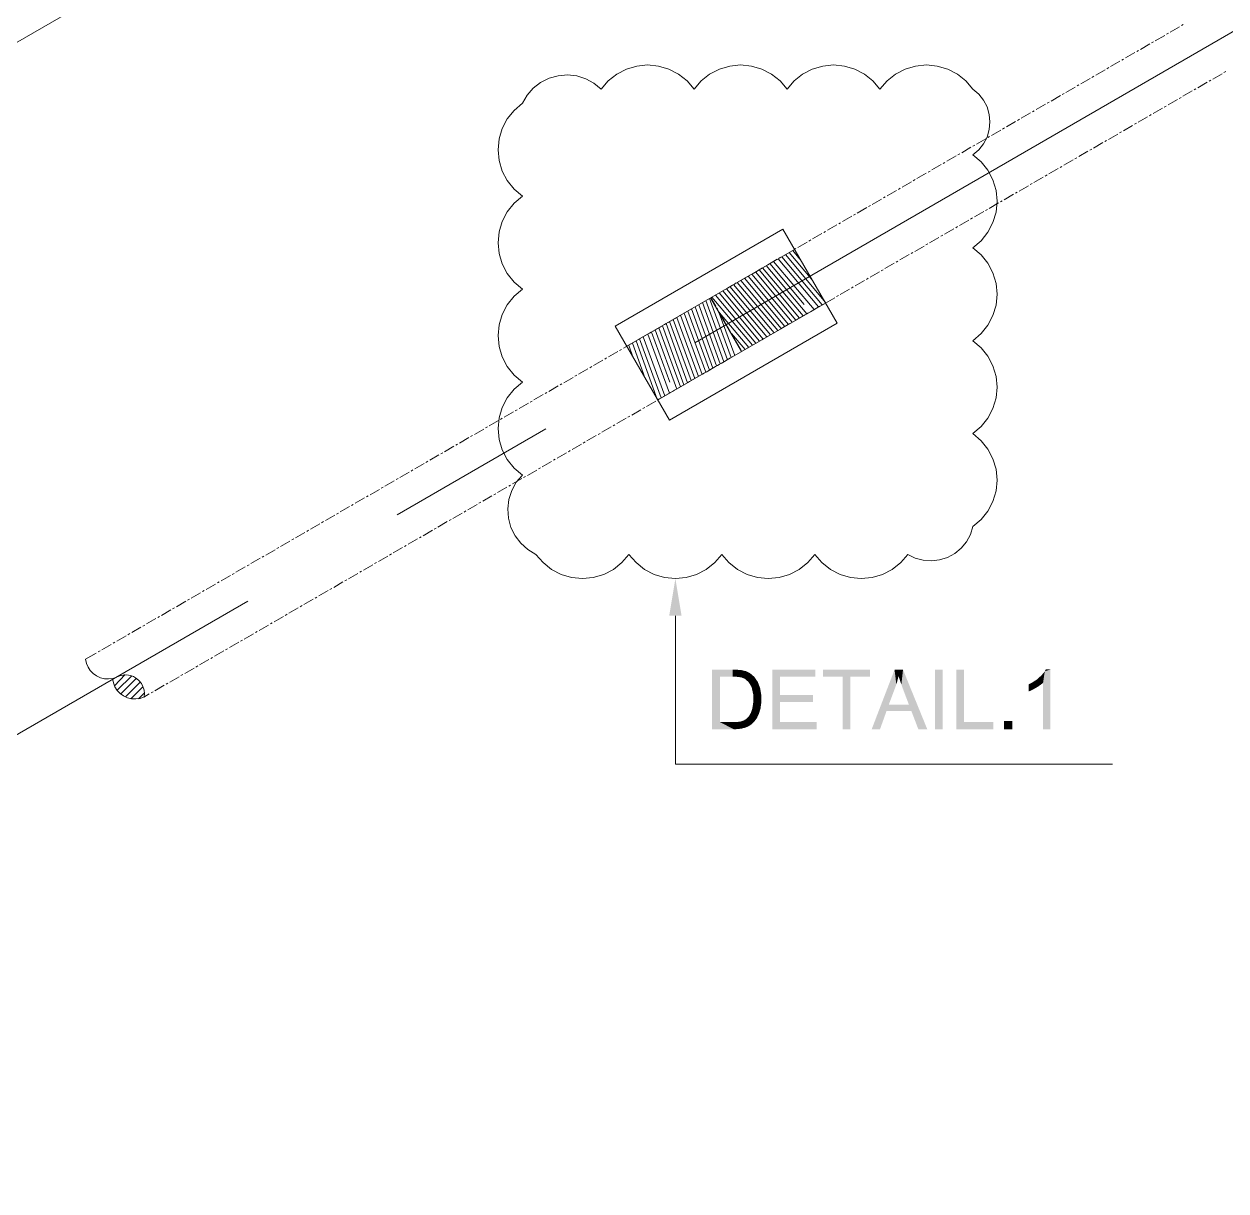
# Model space of a CAD drawing. Header units: millimetres. Extents: x 2 to 579, y 1 to 405.
# Drawn here: x 165.26 to 182.73, y 121.76 to 138.71 of the extents above; entities that cross this region are included whole.
import ezdxf

# ---------------------------------------------------------------- set-up
doc = ezdxf.new("R2010")
doc.units = ezdxf.units.MM
doc.linetypes.add('XKITLINE00', pattern=[0])
doc.layers.add('LinkedObject', color=7, linetype='Continuous', lineweight=0)

# ---------------------------------------------------------------- blocks, each defined once
blk = doc.blocks.new('*A4')
at = {"layer": 'LinkedObject'}
for color, points in [(6, [(174.817, 130.112), (174.637, 130.112), (174.727, 130.652)]), (7, [(175.261, 129.329), (175.376, 129.227), (175.261, 128.465)]), (7, [(175.557, 129.227), (175.261, 129.329), (175.559, 129.329)]), (7, [(175.376, 129.227), (175.261, 129.329), (175.557, 129.227)]), (7, [(175.261, 128.465), (175.376, 129.227), (175.376, 128.567)]), (7, [(175.559, 129.329), (175.608, 129.227), (175.557, 129.227)]), (7, [(175.609, 129.329), (175.608, 129.227), (175.559, 129.329)]), (7, [(175.609, 129.329), (175.682, 129.218), (175.608, 129.227)]), (7, [(175.686, 129.323), (175.682, 129.218), (175.609, 129.329)]), (7, [(175.713, 129.316), (175.682, 129.218), (175.686, 129.323)]), (7, [(175.713, 129.316), (175.705, 129.209), (175.682, 129.218)]), (7, [(175.705, 129.209), (175.713, 129.316), (175.737, 129.197)]), (7, [(175.813, 129.277), (175.713, 129.316), (175.75, 129.308)]), (7, [(175.839, 129.255), (175.713, 129.316), (175.813, 129.277)]), (7, [(175.791, 129.148), (175.713, 129.316), (175.839, 129.255)]), (7, [(175.737, 129.197), (175.713, 129.316), (175.791, 129.148)]), (7, [(175.839, 129.255), (175.813, 129.112), (175.791, 129.148)]), (7, [(175.873, 129.226), (175.813, 129.112), (175.839, 129.255)]), (7, [(175.924, 129.152), (175.813, 129.112), (175.873, 129.226)]), (7, [(176.248, 128.963), (176.134, 128.465), (176.134, 129.329)]), (7, [(176.248, 128.963), (176.134, 129.329), (176.248, 129.227)]), (7, [(176.759, 129.227), (176.134, 129.329), (176.759, 129.329)]), (7, [(176.248, 129.227), (176.134, 129.329), (176.759, 129.227)]), (7, [(176.872, 129.329), (177.156, 129.227), (176.872, 129.227)]), (7, [(177.27, 129.227), (177.156, 129.227), (176.872, 129.329)]), (7, [(177.27, 129.227), (176.872, 129.329), (177.556, 129.329)]), (7, [(177.156, 128.465), (177.27, 129.227), (177.27, 128.465)]), (7, [(177.156, 129.227), (177.27, 129.227), (177.156, 128.465)]), (7, [(177.27, 129.227), (177.556, 129.329), (177.556, 129.227)]), (7, [(177.911, 129.329), (177.922, 129.073), (177.579, 128.465)]), (7, [(177.922, 129.073), (177.911, 129.329), (177.937, 129.114)]), (7, [(177.937, 129.114), (177.911, 129.329), (177.96, 129.197)]), (7, [(177.96, 129.197), (177.911, 129.329), (177.969, 129.238)]), (7, [(178.034, 129.329), (177.969, 129.238), (177.911, 129.329)]), (7, [(177.969, 129.238), (178.034, 129.329), (177.979, 129.203)]), (7, [(177.979, 129.203), (178.034, 129.329), (178.01, 129.113)]), (7, [(178.01, 129.113), (178.034, 129.329), (178.03, 129.058)]), (7, [(178.03, 129.058), (178.034, 129.329), (178.12, 128.82)]), (7, [(178.12, 128.82), (178.034, 129.329), (178.156, 128.727)]), (7, [(178.156, 128.727), (178.034, 129.329), (178.386, 128.465)]), (7, [(178.611, 129.329), (178.497, 128.465), (178.497, 129.329)]), (7, [(178.611, 128.465), (178.497, 128.465), (178.611, 129.329)]), (7, [(178.922, 129.329), (178.808, 128.465), (178.808, 129.329)]), (7, [(178.922, 128.567), (178.808, 128.465), (178.922, 129.329)]), (7, [(180.012, 129.217), (180.069, 129.141), (179.979, 129.187)]), (7, [(180.069, 129.141), (180.012, 129.217), (180.046, 129.247)]), (7, [(180.093, 129.304), (180.069, 129.141), (180.046, 129.247)]), (7, [(180.069, 128.465), (180.093, 129.304), (180.175, 128.465)]), (7, [(180.069, 129.141), (180.093, 129.304), (180.069, 128.465)]), (7, [(180.175, 129.332), (180.093, 129.304), (180.107, 129.332)]), (7, [(180.175, 128.465), (180.093, 129.304), (180.175, 129.332)]), (7, [(175.813, 129.112), (175.924, 129.152), (175.835, 129.075)]), (7, [(175.835, 129.075), (175.924, 129.152), (175.941, 129.107)]), (7, [(175.941, 129.107), (175.858, 128.971), (175.835, 129.075)]), (7, [(175.958, 129.062), (175.858, 128.971), (175.941, 129.107)]), (7, [(175.975, 128.959), (175.858, 128.971), (175.958, 129.062)]), (7, [(177.579, 128.465), (177.922, 129.073), (177.827, 128.82)]), (7, [(179.901, 129.136), (179.937, 129.049), (179.857, 129.115)]), (7, [(179.857, 129.115), (179.937, 129.049), (179.857, 129.013)]), (7, [(179.857, 129.013), (179.937, 129.049), (179.882, 129.022)]), (7, [(180, 129.086), (179.901, 129.136), (179.979, 129.187)]), (7, [(179.937, 129.049), (179.901, 129.136), (179.969, 129.068)]), (7, [(179.969, 129.068), (179.901, 129.136), (180, 129.086)]), (7, [(179.979, 129.187), (180.069, 129.141), (180, 129.086)]), (7, [(180, 129.086), (180.069, 129.141), (180.05, 129.123)]), (7, [(175.975, 128.902), (175.858, 128.971), (175.975, 128.959)]), (7, [(175.858, 128.971), (175.975, 128.902), (175.858, 128.903)]), (7, [(175.975, 128.902), (175.858, 128.854), (175.858, 128.903)]), (7, [(175.975, 128.852), (175.858, 128.854), (175.975, 128.902)]), (7, [(176.248, 128.861), (176.134, 128.465), (176.248, 128.963)]), (7, [(176.248, 128.567), (176.134, 128.465), (176.248, 128.861)]), (7, [(176.727, 128.861), (176.248, 128.963), (176.727, 128.963)]), (7, [(176.248, 128.861), (176.248, 128.963), (176.727, 128.861)]), (7, [(175.792, 128.648), (175.952, 128.727), (175.893, 128.601)]), (7, [(175.824, 128.703), (175.952, 128.727), (175.792, 128.648)]), (7, [(175.835, 128.737), (175.952, 128.727), (175.824, 128.703)]), (7, [(175.952, 128.727), (175.835, 128.737), (175.846, 128.771)]), (7, [(175.858, 128.854), (175.975, 128.852), (175.846, 128.771)]), (7, [(175.846, 128.771), (175.975, 128.852), (175.952, 128.727)]), (7, [(175.893, 128.601), (175.952, 128.727), (175.911, 128.626)]), (7, [(175.911, 128.626), (175.952, 128.727), (175.941, 128.689)]), (7, [(175.952, 128.727), (175.975, 128.852), (175.964, 128.765)]), (7, [(177.794, 128.727), (177.579, 128.465), (177.827, 128.82)]), (7, [(177.579, 128.465), (177.794, 128.727), (177.7, 128.465)]), (7, [(177.827, 128.82), (178.156, 128.727), (177.794, 128.727)]), (7, [(178.12, 128.82), (178.156, 128.727), (177.827, 128.82)]), (7, [(178.156, 128.727), (178.386, 128.465), (178.256, 128.465)]), (7, [(175.376, 128.567), (175.573, 128.465), (175.261, 128.465)]), (7, [(175.56, 128.567), (175.573, 128.465), (175.376, 128.567)]), (7, [(175.56, 128.567), (175.612, 128.465), (175.573, 128.465)]), (7, [(175.603, 128.567), (175.612, 128.465), (175.56, 128.567)]), (7, [(175.712, 128.48), (175.603, 128.567), (175.67, 128.575)]), (7, [(175.681, 128.472), (175.603, 128.567), (175.712, 128.48)]), (7, [(175.612, 128.465), (175.603, 128.567), (175.681, 128.472)]), (7, [(175.694, 128.583), (175.712, 128.48), (175.67, 128.575)]), (7, [(175.718, 128.591), (175.712, 128.48), (175.694, 128.583)]), (7, [(175.712, 128.48), (175.718, 128.591), (175.742, 128.487)]), (7, [(175.815, 128.523), (175.718, 128.591), (175.757, 128.613)]), (7, [(175.793, 128.509), (175.718, 128.591), (175.815, 128.523)]), (7, [(175.742, 128.487), (175.718, 128.591), (175.793, 128.509)]), (7, [(175.772, 128.628), (175.836, 128.537), (175.757, 128.613)]), (7, [(175.757, 128.613), (175.836, 128.537), (175.815, 128.523)]), (7, [(175.893, 128.601), (175.772, 128.628), (175.792, 128.648)]), (7, [(175.875, 128.576), (175.772, 128.628), (175.893, 128.601)]), (7, [(175.836, 128.537), (175.772, 128.628), (175.875, 128.576)]), (7, [(176.134, 128.465), (176.248, 128.567), (176.779, 128.465)]), (7, [(176.779, 128.465), (176.248, 128.567), (176.779, 128.567)]), (7, [(178.808, 128.465), (178.922, 128.567), (179.347, 128.465)]), (7, [(179.347, 128.465), (178.922, 128.567), (179.347, 128.567)]), (7, [(179.621, 128.586), (179.5, 128.465), (179.5, 128.586)]), (7, [(179.621, 128.465), (179.5, 128.465), (179.621, 128.586)])]:
    blk.add_hatch(color=color, dxfattribs=at).paths.add_polyline_path(points, flags=17)
at = {"layer": 'LinkedObject', "color": 6, "linetype": 'XKITLINE00', "lineweight": 0}
for p, q in [((144.194, 126.322), (185.588, 150.246)), ((175.012, 134.078), (189.833, 142.644)), ((170.683, 131.576), (172.847, 132.827)), ((153.697, 121.759), (168.518, 130.325)), ((174.727, 130.112), (174.727, 127.956)), ((174.727, 127.956), (181.075, 127.956))]:
    blk.add_line(p, q, dxfattribs=at)
at = {"layer": 'LinkedObject', "color": 9, "linetype": 'XKITLINE00', "lineweight": 0}
for p, q in [((181.916, 138.588), (182.051, 138.666)), ((182.078, 138.682), (182.105, 138.698)), ((181.699, 138.463), (181.835, 138.541)), ((181.862, 138.557), (181.889, 138.573)), ((181.266, 138.213), (181.402, 138.291)), ((181.429, 138.307), (181.456, 138.322)), ((181.483, 138.338), (181.618, 138.416)), ((181.645, 138.432), (181.672, 138.447)), ((181.05, 138.088), (181.185, 138.166)), ((181.212, 138.182), (181.239, 138.197)), ((180.779, 137.931), (180.807, 137.947)), ((180.834, 137.963), (180.969, 138.041)), ((180.996, 138.056), (181.023, 138.072)), ((182.534, 137.906), (182.669, 137.984)), ((182.696, 138), (182.723, 138.015)), ((180.401, 137.712), (180.536, 137.791)), ((180.563, 137.806), (180.59, 137.822)), ((180.617, 137.838), (180.752, 137.916)), ((182.263, 137.749), (182.29, 137.765)), ((182.317, 137.781), (182.453, 137.859)), ((182.48, 137.874), (182.507, 137.89)), ((180.184, 137.587), (180.32, 137.666)), ((180.347, 137.681), (180.374, 137.697)), ((181.884, 137.53), (182.02, 137.609)), ((182.047, 137.624), (182.074, 137.64)), ((182.101, 137.656), (182.236, 137.734)), ((179.751, 137.337), (179.887, 137.415)), ((179.914, 137.431), (179.941, 137.447)), ((179.968, 137.462), (180.103, 137.54)), ((180.13, 137.556), (180.157, 137.572)), ((181.668, 137.405), (181.803, 137.484)), ((181.83, 137.499), (181.857, 137.515)), ((179.535, 137.212), (179.67, 137.29)), ((179.697, 137.306), (179.724, 137.322)), ((181.397, 137.249), (181.424, 137.265)), ((181.451, 137.28), (181.587, 137.358)), ((181.614, 137.374), (181.641, 137.39)), ((179.264, 137.056), (179.291, 137.071)), ((179.318, 137.087), (179.454, 137.165)), ((179.481, 137.181), (179.508, 137.196)), ((181.019, 137.03), (181.154, 137.108)), ((181.181, 137.124), (181.208, 137.14)), ((181.235, 137.155), (181.37, 137.233)), ((178.886, 136.837), (179.021, 136.915)), ((179.048, 136.931), (179.075, 136.946)), ((179.102, 136.962), (179.237, 137.04)), ((180.748, 136.874), (180.775, 136.889)), ((180.802, 136.905), (180.937, 136.983)), ((180.964, 136.999), (180.991, 137.014)), ((178.669, 136.712), (178.804, 136.79)), ((178.831, 136.805), (178.859, 136.821)), ((180.369, 136.655), (180.504, 136.733)), ((180.532, 136.749), (180.559, 136.764)), ((180.586, 136.78), (180.721, 136.858)), ((178.399, 136.555), (178.426, 136.571)), ((178.453, 136.587), (178.588, 136.665)), ((178.615, 136.68), (178.642, 136.696)), ((180.153, 136.53), (180.288, 136.608)), ((180.315, 136.623), (180.342, 136.639)), ((178.02, 136.336), (178.155, 136.415)), ((178.182, 136.43), (178.209, 136.446)), ((178.236, 136.461), (178.371, 136.54)), ((179.882, 136.373), (179.909, 136.389)), ((179.936, 136.405), (180.072, 136.483)), ((180.099, 136.498), (180.126, 136.514)), ((177.749, 136.18), (177.776, 136.196)), ((177.803, 136.211), (177.939, 136.289)), ((177.966, 136.305), (177.993, 136.321)), ((179.503, 136.154), (179.639, 136.233)), ((179.666, 136.248), (179.693, 136.264)), ((179.72, 136.279), (179.855, 136.358)), ((177.37, 135.961), (177.506, 136.039)), ((177.533, 136.055), (177.56, 136.071)), ((177.587, 136.086), (177.722, 136.164)), ((179.287, 136.029), (179.422, 136.107)), ((179.449, 136.123), (179.476, 136.139)), ((177.154, 135.836), (177.289, 135.914)), ((177.316, 135.93), (177.343, 135.945)), ((178.854, 135.779), (178.989, 135.857)), ((179.016, 135.873), (179.043, 135.889)), ((179.071, 135.904), (179.206, 135.982)), ((179.233, 135.998), (179.26, 136.014)), ((176.883, 135.68), (176.91, 135.695)), ((176.938, 135.711), (177.073, 135.789)), ((177.1, 135.805), (177.127, 135.82)), ((178.638, 135.654), (178.773, 135.732)), ((178.8, 135.748), (178.827, 135.763)), ((176.505, 135.461), (176.64, 135.539)), ((176.667, 135.554), (176.694, 135.57)), ((176.721, 135.586), (176.856, 135.664)), ((178.367, 135.498), (178.394, 135.513)), ((178.421, 135.529), (178.556, 135.607)), ((178.584, 135.623), (178.611, 135.638)), ((176.234, 135.304), (176.261, 135.32)), ((176.288, 135.336), (176.423, 135.414)), ((176.451, 135.429), (176.478, 135.445)), ((177.988, 135.279), (178.124, 135.357)), ((178.151, 135.372), (178.178, 135.388)), ((178.205, 135.404), (178.34, 135.482)), ((175.855, 135.085), (175.991, 135.164)), ((176.018, 135.179), (176.045, 135.195)), ((176.072, 135.21), (176.207, 135.289)), ((177.772, 135.154), (177.907, 135.232)), ((177.934, 135.247), (177.961, 135.263)), ((175.639, 134.96), (175.774, 135.038)), ((175.801, 135.054), (175.828, 135.07)), ((177.339, 134.903), (177.474, 134.982)), ((177.501, 134.997), (177.528, 135.013)), ((177.555, 135.028), (177.691, 135.107)), ((177.718, 135.122), (177.745, 135.138)), ((175.482, 134.869), (175.558, 134.913)), ((175.585, 134.929), (175.612, 134.945)), ((177.122, 134.778), (177.258, 134.856)), ((177.285, 134.872), (177.312, 134.888)), ((175.314, 134.608), (175.243, 134.731)), ((176.852, 134.622), (176.879, 134.638)), ((176.906, 134.653), (177.041, 134.731)), ((177.068, 134.747), (177.095, 134.763)), ((174.621, 134.372), (174.756, 134.45)), ((174.783, 134.466), (174.81, 134.481)), ((174.837, 134.497), (174.995, 134.588)), ((175.345, 134.554), (175.33, 134.581)), ((175.439, 134.392), (175.361, 134.527)), ((176.473, 134.403), (176.608, 134.481)), ((176.635, 134.497), (176.663, 134.512)), ((176.69, 134.528), (176.825, 134.606)), ((174.404, 134.247), (174.54, 134.325)), ((174.567, 134.341), (174.594, 134.356)), ((175.47, 134.338), (175.455, 134.365)), ((175.564, 134.175), (175.486, 134.311)), ((176.257, 134.278), (176.392, 134.356)), ((176.419, 134.372), (176.446, 134.387)), ((174.134, 134.09), (174.161, 134.106)), ((174.188, 134.122), (174.323, 134.2)), ((174.35, 134.215), (174.377, 134.231)), ((175.595, 134.121), (175.58, 134.148)), ((175.824, 134.028), (175.959, 134.106)), ((175.986, 134.121), (176.013, 134.137)), ((176.04, 134.153), (176.176, 134.231)), ((176.203, 134.247), (176.23, 134.262)), ((173.755, 133.871), (173.89, 133.95)), ((173.917, 133.965), (173.944, 133.981)), ((173.971, 133.997), (174.107, 134.075)), ((175.607, 133.903), (175.743, 133.981)), ((175.682, 133.971), (175.611, 134.094)), ((175.77, 133.996), (175.797, 134.012)), ((173.539, 133.746), (173.674, 133.825)), ((173.701, 133.84), (173.728, 133.856)), ((175.337, 133.746), (175.364, 133.762)), ((175.391, 133.777), (175.526, 133.856)), ((175.553, 133.871), (175.58, 133.887)), ((173.106, 133.496), (173.241, 133.574)), ((173.268, 133.59), (173.295, 133.606)), ((173.322, 133.621), (173.457, 133.699)), ((173.484, 133.715), (173.511, 133.731)), ((174.958, 133.527), (175.093, 133.605)), ((175.12, 133.621), (175.147, 133.637)), ((175.174, 133.652), (175.31, 133.731)), ((172.889, 133.371), (173.024, 133.449)), ((173.051, 133.465), (173.079, 133.481)), ((174.742, 133.402), (174.877, 133.48)), ((174.904, 133.496), (174.931, 133.512)), ((172.619, 133.215), (172.646, 133.23)), ((172.673, 133.246), (172.808, 133.324)), ((172.835, 133.34), (172.862, 133.355)), ((174.309, 133.152), (174.444, 133.23)), ((174.471, 133.246), (174.498, 133.261)), ((174.525, 133.277), (174.66, 133.355)), ((174.687, 133.371), (174.714, 133.387)), ((172.24, 132.996), (172.375, 133.074)), ((172.402, 133.09), (172.429, 133.105)), ((172.456, 133.121), (172.592, 133.199)), ((174.092, 133.027), (174.227, 133.105)), ((174.255, 133.121), (174.282, 133.136)), ((172.023, 132.871), (172.159, 132.949)), ((172.186, 132.964), (172.213, 132.98)), ((173.822, 132.87), (173.849, 132.886)), ((173.876, 132.902), (174.011, 132.98)), ((174.038, 132.996), (174.065, 133.011)), ((171.59, 132.62), (171.726, 132.699)), ((171.753, 132.714), (171.78, 132.73)), ((171.807, 132.746), (171.942, 132.824)), ((171.969, 132.839), (171.996, 132.855)), ((173.443, 132.652), (173.578, 132.73)), ((173.605, 132.745), (173.632, 132.761)), ((173.659, 132.777), (173.795, 132.855)), ((171.374, 132.495), (171.509, 132.574)), ((171.536, 132.589), (171.563, 132.605)), ((173.226, 132.526), (173.362, 132.605)), ((173.389, 132.62), (173.416, 132.636)), ((171.103, 132.339), (171.131, 132.355)), ((171.158, 132.37), (171.293, 132.448)), ((171.32, 132.464), (171.347, 132.48)), ((172.793, 132.276), (172.929, 132.354)), ((172.956, 132.37), (172.983, 132.386)), ((173.01, 132.401), (173.145, 132.48)), ((173.172, 132.495), (173.199, 132.511)), ((170.725, 132.12), (170.86, 132.198)), ((170.887, 132.214), (170.914, 132.23)), ((170.941, 132.245), (171.076, 132.323)), ((172.577, 132.151), (172.712, 132.229)), ((172.739, 132.245), (172.766, 132.261)), ((170.508, 131.995), (170.643, 132.073)), ((170.671, 132.089), (170.698, 132.104)), ((172.306, 131.995), (172.334, 132.01)), ((172.361, 132.026), (172.496, 132.104)), ((172.523, 132.12), (172.55, 132.136)), ((170.238, 131.839), (170.265, 131.854)), ((170.292, 131.87), (170.427, 131.948)), ((170.454, 131.964), (170.481, 131.979)), ((171.928, 131.776), (172.063, 131.854)), ((172.09, 131.87), (172.117, 131.885)), ((172.144, 131.901), (172.279, 131.979)), ((169.859, 131.62), (169.994, 131.698)), ((170.021, 131.713), (170.048, 131.729)), ((170.075, 131.745), (170.211, 131.823)), ((171.711, 131.651), (171.847, 131.729)), ((171.874, 131.745), (171.901, 131.76)), ((169.588, 131.463), (169.615, 131.479)), ((169.642, 131.495), (169.778, 131.573)), ((169.805, 131.588), (169.832, 131.604)), ((171.278, 131.401), (171.414, 131.479)), ((171.441, 131.494), (171.468, 131.51)), ((171.495, 131.526), (171.63, 131.604)), ((171.657, 131.619), (171.684, 131.635)), ((169.21, 131.244), (169.345, 131.323)), ((169.372, 131.338), (169.399, 131.354)), ((169.426, 131.369), (169.561, 131.448)), ((171.062, 131.275), (171.197, 131.354)), ((171.224, 131.369), (171.251, 131.385)), ((168.993, 131.119), (169.128, 131.197)), ((169.155, 131.213), (169.182, 131.229)), ((170.791, 131.119), (170.818, 131.135)), ((170.845, 131.15), (170.981, 131.229)), ((171.008, 131.244), (171.035, 131.26)), ((168.723, 130.963), (168.75, 130.979)), ((168.777, 130.994), (168.912, 131.072)), ((168.939, 131.088), (168.966, 131.104)), ((170.413, 130.9), (170.548, 130.978)), ((170.575, 130.994), (170.602, 131.01)), ((170.629, 131.025), (170.764, 131.103)), ((168.344, 130.744), (168.479, 130.822)), ((168.506, 130.838), (168.533, 130.853)), ((168.56, 130.869), (168.695, 130.947)), ((170.196, 130.775), (170.331, 130.853)), ((170.358, 130.869), (170.385, 130.885)), ((168.127, 130.619), (168.263, 130.697)), ((168.29, 130.713), (168.317, 130.728)), ((169.926, 130.619), (169.953, 130.634)), ((169.98, 130.65), (170.115, 130.728)), ((170.142, 130.744), (170.169, 130.759)), ((167.694, 130.369), (167.83, 130.447)), ((167.857, 130.463), (167.884, 130.478)), ((167.911, 130.494), (168.046, 130.572)), ((168.073, 130.588), (168.1, 130.603)), ((169.547, 130.4), (169.682, 130.478)), ((169.709, 130.494), (169.736, 130.509)), ((169.763, 130.525), (169.898, 130.603)), ((167.478, 130.244), (167.613, 130.322)), ((167.64, 130.337), (167.667, 130.353)), ((169.276, 130.243), (169.303, 130.259)), ((169.33, 130.275), (169.466, 130.353)), ((169.493, 130.369), (169.52, 130.384)), ((167.207, 130.087), (167.234, 130.103)), ((167.261, 130.118), (167.397, 130.197)), ((167.424, 130.212), (167.451, 130.228)), ((168.897, 130.024), (169.033, 130.103)), ((169.06, 130.118), (169.087, 130.134)), ((169.114, 130.15), (169.249, 130.228)), ((166.829, 129.868), (166.964, 129.946)), ((166.991, 129.962), (167.018, 129.978)), ((167.045, 129.993), (167.18, 130.072)), ((168.681, 129.899), (168.816, 129.978)), ((168.843, 129.993), (168.87, 130.009)), ((166.612, 129.743), (166.747, 129.821)), ((166.774, 129.837), (166.802, 129.853)), ((168.41, 129.743), (168.437, 129.759)), ((168.465, 129.774), (168.6, 129.852)), ((168.627, 129.868), (168.654, 129.884)), ((166.157, 129.48), (166.315, 129.571)), ((166.342, 129.587), (166.369, 129.602)), ((166.396, 129.618), (166.531, 129.696)), ((166.558, 129.712), (166.585, 129.728)), ((168.032, 129.524), (168.167, 129.602)), ((168.194, 129.618), (168.221, 129.634)), ((168.248, 129.649), (168.383, 129.727)), ((167.761, 129.368), (167.788, 129.383)), ((167.815, 129.399), (167.95, 129.477)), ((167.978, 129.493), (168.005, 129.508)), ((167.382, 129.149), (167.518, 129.227)), ((167.545, 129.243), (167.572, 129.258)), ((167.599, 129.274), (167.734, 129.352)), ((167.166, 129.024), (167.301, 129.102)), ((167.328, 129.118), (167.355, 129.133)), ((167.006, 128.931), (167.085, 128.977)), ((167.112, 128.992), (167.139, 129.008))]:
    blk.add_line(p, q, dxfattribs=at)
at = {"layer": 'LinkedObject', "color": 2, "linetype": 'XKITLINE00', "lineweight": 0}
for p, q in [((173.023, 137.955), (172.892, 137.919)), ((173.159, 137.966), (173.023, 137.955)), ((173.294, 137.951), (173.159, 137.966)), ((173.424, 137.911), (173.294, 137.951)), ((173.875, 137.978), (173.752, 137.88)), ((174.016, 138.051), (173.875, 137.978)), ((174.167, 138.096), (174.016, 138.051)), ((174.324, 138.111), (174.167, 138.096)), ((174.482, 138.096), (174.324, 138.111)), ((174.633, 138.051), (174.482, 138.096)), ((174.773, 137.978), (174.633, 138.051)), ((174.897, 137.88), (174.773, 137.978)), ((175.225, 137.978), (175.102, 137.88)), ((175.366, 138.051), (175.225, 137.978)), ((175.517, 138.096), (175.366, 138.051)), ((175.674, 138.111), (175.517, 138.096)), ((175.832, 138.096), (175.674, 138.111)), ((175.983, 138.051), (175.832, 138.096)), ((176.123, 137.978), (175.983, 138.051)), ((176.247, 137.88), (176.123, 137.978)), ((176.575, 137.978), (176.452, 137.88)), ((176.716, 138.051), (176.575, 137.978)), ((176.867, 138.096), (176.716, 138.051)), ((177.024, 138.111), (176.867, 138.096)), ((177.182, 138.096), (177.024, 138.111)), ((177.333, 138.051), (177.182, 138.096)), ((177.473, 137.978), (177.333, 138.051)), ((177.597, 137.88), (177.473, 137.978)), ((177.925, 137.978), (177.802, 137.88)), ((178.066, 138.051), (177.925, 137.978)), ((178.217, 138.096), (178.066, 138.051)), ((178.374, 138.111), (178.217, 138.096)), ((178.532, 138.096), (178.374, 138.111)), ((178.683, 138.051), (178.532, 138.096)), ((178.823, 137.978), (178.683, 138.051)), ((178.947, 137.88), (178.823, 137.978)), ((172.663, 137.775), (172.573, 137.673)), ((172.77, 137.858), (172.663, 137.775)), ((172.892, 137.919), (172.77, 137.858)), ((173.544, 137.846), (173.424, 137.911)), ((173.649, 137.76), (173.544, 137.846)), ((173.752, 137.88), (173.649, 137.76)), ((174.999, 137.76), (174.897, 137.88)), ((175.102, 137.88), (174.999, 137.76)), ((176.349, 137.76), (176.247, 137.88)), ((176.452, 137.88), (176.349, 137.76)), ((177.699, 137.76), (177.597, 137.88)), ((177.802, 137.88), (177.699, 137.76)), ((179.049, 137.76), (178.947, 137.88)), ((172.573, 137.673), (172.504, 137.555)), ((173.649, 137.76), (173.649, 137.76)), ((174.999, 137.76), (174.999, 137.76)), ((176.349, 137.76), (176.349, 137.76)), ((177.699, 137.76), (177.699, 137.76)), ((179.134, 137.687), (179.049, 137.76)), ((179.203, 137.6), (179.134, 137.687)), ((179.255, 137.501), (179.203, 137.6)), ((172.384, 137.452), (172.285, 137.329)), ((172.504, 137.555), (172.384, 137.452)), ((172.504, 137.555), (172.504, 137.555)), ((179.287, 137.394), (179.255, 137.501)), ((172.285, 137.329), (172.212, 137.189)), ((179.297, 137.283), (179.287, 137.394)), ((179.287, 137.172), (179.297, 137.283)), ((172.212, 137.189), (172.168, 137.037)), ((179.203, 136.967), (179.255, 137.065)), ((179.255, 137.065), (179.287, 137.172)), ((172.168, 137.037), (172.152, 136.88)), ((179.134, 136.879), (179.203, 136.967)), ((172.152, 136.88), (172.168, 136.723)), ((172.168, 136.723), (172.212, 136.571)), ((179.049, 136.807), (179.134, 136.879)), ((179.169, 136.704), (179.049, 136.807)), ((179.049, 136.807), (179.049, 136.807)), ((172.212, 136.571), (172.285, 136.431)), ((179.268, 136.581), (179.169, 136.704)), ((179.341, 136.441), (179.268, 136.581)), ((172.285, 136.431), (172.384, 136.308)), ((179.386, 136.289), (179.341, 136.441)), ((172.384, 136.308), (172.504, 136.205)), ((172.504, 136.205), (172.384, 136.102)), ((172.504, 136.205), (172.504, 136.205)), ((179.401, 136.132), (179.386, 136.289)), ((172.384, 136.102), (172.285, 135.979)), ((179.386, 135.975), (179.401, 136.132)), ((172.285, 135.979), (172.212, 135.839)), ((179.341, 135.823), (179.386, 135.975)), ((172.168, 135.687), (172.152, 135.53)), ((172.212, 135.839), (172.168, 135.687)), ((179.169, 135.559), (179.268, 135.683)), ((179.268, 135.683), (179.341, 135.823)), ((172.152, 135.53), (172.168, 135.373)), ((179.049, 135.457), (179.169, 135.559)), ((172.168, 135.373), (172.212, 135.221)), ((179.169, 135.354), (179.049, 135.457)), ((179.049, 135.457), (179.049, 135.457)), ((179.268, 135.231), (179.169, 135.354)), ((172.212, 135.221), (172.285, 135.081)), ((179.341, 135.091), (179.268, 135.231)), ((172.285, 135.081), (172.384, 134.958)), ((179.386, 134.939), (179.341, 135.091)), ((172.384, 134.958), (172.504, 134.855)), ((172.504, 134.855), (172.384, 134.752)), ((172.504, 134.855), (172.504, 134.855)), ((179.401, 134.782), (179.386, 134.939)), ((172.285, 134.629), (172.212, 134.489)), ((172.384, 134.752), (172.285, 134.629)), ((179.341, 134.473), (179.386, 134.625)), ((179.386, 134.625), (179.401, 134.782)), ((172.212, 134.489), (172.168, 134.337)), ((179.268, 134.333), (179.341, 134.473)), ((172.168, 134.337), (172.152, 134.18)), ((179.169, 134.209), (179.268, 134.333)), ((172.152, 134.18), (172.168, 134.023)), ((179.049, 134.107), (179.169, 134.209)), ((179.169, 134.004), (179.049, 134.107)), ((179.049, 134.107), (179.049, 134.107)), ((172.168, 134.023), (172.212, 133.871)), ((179.268, 133.881), (179.169, 134.004)), ((172.212, 133.871), (172.285, 133.731)), ((179.341, 133.741), (179.268, 133.881)), ((172.285, 133.731), (172.384, 133.608)), ((172.384, 133.608), (172.504, 133.505)), ((179.386, 133.589), (179.341, 133.741)), ((179.401, 133.432), (179.386, 133.589)), ((172.384, 133.402), (172.285, 133.279)), ((172.504, 133.505), (172.384, 133.402)), ((172.504, 133.505), (172.504, 133.505)), ((179.386, 133.275), (179.401, 133.432)), ((172.285, 133.279), (172.212, 133.139)), ((179.341, 133.123), (179.386, 133.275)), ((172.212, 133.139), (172.168, 132.987)), ((179.268, 132.983), (179.341, 133.123)), ((172.168, 132.987), (172.152, 132.83)), ((179.169, 132.859), (179.268, 132.983)), ((172.152, 132.83), (172.168, 132.673)), ((179.049, 132.757), (179.169, 132.859)), ((179.169, 132.654), (179.049, 132.757)), ((179.049, 132.757), (179.049, 132.757)), ((172.168, 132.673), (172.212, 132.521)), ((179.268, 132.531), (179.169, 132.654)), ((179.341, 132.391), (179.268, 132.531)), ((172.212, 132.521), (172.285, 132.381)), ((172.285, 132.381), (172.384, 132.258)), ((179.386, 132.239), (179.341, 132.391)), ((172.384, 132.258), (172.504, 132.155)), ((179.401, 132.082), (179.386, 132.239)), ((172.416, 132.05), (172.351, 131.93)), ((172.504, 132.155), (172.416, 132.05)), ((172.504, 132.155), (172.504, 132.155)), ((179.386, 131.925), (179.401, 132.082)), ((172.351, 131.93), (172.309, 131.8)), ((179.341, 131.773), (179.386, 131.925)), ((172.309, 131.8), (172.293, 131.664)), ((172.293, 131.664), (172.303, 131.528)), ((179.268, 131.633), (179.341, 131.773)), ((172.303, 131.528), (172.339, 131.396)), ((179.049, 131.407), (179.169, 131.509)), ((179.169, 131.509), (179.268, 131.633)), ((172.339, 131.396), (172.4, 131.273)), ((179.013, 131.292), (179.049, 131.407)), ((179.049, 131.407), (179.049, 131.407)), ((172.4, 131.273), (172.483, 131.165)), ((172.483, 131.165), (172.585, 131.074)), ((178.879, 131.093), (178.956, 131.186)), ((178.956, 131.186), (179.013, 131.292)), ((172.585, 131.074), (172.702, 131.004)), ((172.702, 131.004), (172.702, 131.004)), ((172.702, 131.004), (172.805, 130.884)), ((173.95, 130.884), (174.052, 131.004)), ((174.052, 131.004), (174.052, 131.004)), ((174.052, 131.004), (174.155, 130.884)), ((175.3, 130.884), (175.402, 131.004)), ((175.402, 131.004), (175.402, 131.004)), ((175.402, 131.004), (175.505, 130.884)), ((176.65, 130.884), (176.752, 131.004)), ((176.752, 131.004), (176.752, 131.004)), ((176.752, 131.004), (176.855, 130.884)), ((178, 130.884), (178.102, 131.004)), ((178.102, 131.004), (178.102, 131.004)), ((178.102, 131.004), (178.21, 130.95)), ((178.566, 130.923), (178.681, 130.959)), ((178.681, 130.959), (178.787, 131.016)), ((178.787, 131.016), (178.879, 131.093)), ((172.805, 130.884), (172.929, 130.785)), ((172.929, 130.785), (173.069, 130.712)), ((173.686, 130.712), (173.826, 130.785)), ((173.826, 130.785), (173.95, 130.884)), ((174.155, 130.884), (174.279, 130.785)), ((174.279, 130.785), (174.419, 130.712)), ((175.036, 130.712), (175.176, 130.785)), ((175.176, 130.785), (175.3, 130.884)), ((175.505, 130.884), (175.629, 130.785)), ((175.629, 130.785), (175.769, 130.712)), ((176.386, 130.712), (176.526, 130.785)), ((176.526, 130.785), (176.65, 130.884)), ((176.855, 130.884), (176.979, 130.785)), ((176.979, 130.785), (177.119, 130.712)), ((177.736, 130.712), (177.876, 130.785)), ((177.876, 130.785), (178, 130.884)), ((178.21, 130.95), (178.326, 130.918)), ((178.326, 130.918), (178.446, 130.909)), ((178.446, 130.909), (178.566, 130.923)), ((173.069, 130.712), (173.22, 130.667)), ((173.22, 130.667), (173.377, 130.652)), ((173.377, 130.652), (173.535, 130.667)), ((173.535, 130.667), (173.686, 130.712)), ((174.419, 130.712), (174.57, 130.667)), ((174.57, 130.667), (174.727, 130.652)), ((174.727, 130.652), (174.885, 130.667)), ((174.885, 130.667), (175.036, 130.712)), ((175.769, 130.712), (175.92, 130.667)), ((175.92, 130.667), (176.077, 130.652)), ((176.077, 130.652), (176.235, 130.667)), ((176.235, 130.667), (176.386, 130.712)), ((177.119, 130.712), (177.27, 130.667)), ((177.27, 130.667), (177.427, 130.652)), ((177.427, 130.652), (177.585, 130.667)), ((177.585, 130.667), (177.736, 130.712))]:
    blk.add_line(p, q, dxfattribs=at)
at = {"layer": 'LinkedObject', "color": 4, "linetype": 'XKITLINE00', "lineweight": 0}
for p, q in [((173.852, 134.317), (176.287, 135.725)), ((177.075, 134.361), (176.287, 135.725)), ((176.456, 135.432), (174.02, 134.025)), ((176.906, 134.653), (174.471, 133.246)), ((175.238, 134.729), (175.688, 133.949)), ((174.64, 132.953), (173.852, 134.317)), ((174.64, 132.953), (177.075, 134.361))]:
    blk.add_line(p, q, dxfattribs=at)
at = {"layer": 'LinkedObject', "color": 1, "linetype": 'XKITLINE00', "lineweight": 0}
for p, q in [((176.273, 135.327), (176.861, 134.627)), ((176.326, 135.357), (176.914, 134.657)), ((176.378, 135.388), (176.709, 134.994)), ((176.431, 135.418), (176.536, 135.293)), ((175.995, 135.166), (176.583, 134.466)), ((176.048, 135.197), (176.635, 134.497)), ((176.048, 135.197), (176.635, 134.497)), ((176.1, 135.227), (176.599, 134.633)), ((176.153, 135.257), (176.741, 134.558)), ((176.22, 135.296), (176.808, 134.597)), ((175.679, 134.983), (176.266, 134.283)), ((175.731, 135.014), (176.319, 134.314)), ((175.784, 135.044), (176.372, 134.344)), ((175.837, 135.075), (176.424, 134.375)), ((175.889, 135.105), (176.477, 134.405)), ((175.942, 135.136), (176.53, 134.436)), ((175.362, 134.8), (175.95, 134.101)), ((175.415, 134.831), (176.003, 134.131)), ((175.468, 134.861), (176.055, 134.162)), ((175.52, 134.892), (176.108, 134.192)), ((175.573, 134.922), (176.161, 134.222)), ((175.626, 134.953), (176.214, 134.253)), ((175.066, 134.629), (175.379, 133.771)), ((175.119, 134.66), (175.432, 133.801)), ((175.171, 134.69), (175.484, 133.831)), ((175.224, 134.721), (175.537, 133.862)), ((175.257, 134.739), (175.845, 134.04)), ((175.31, 134.77), (175.897, 134.07)), ((174.75, 134.446), (175.063, 133.588)), ((174.802, 134.477), (175.115, 133.618)), ((174.855, 134.507), (175.168, 133.649)), ((174.908, 134.538), (175.221, 133.679)), ((174.96, 134.568), (175.273, 133.71)), ((175.013, 134.599), (175.326, 133.74)), ((175.365, 134.509), (175.59, 133.892)), ((175.37, 134.512), (175.792, 134.009)), ((174.486, 134.294), (174.799, 133.435)), ((174.539, 134.324), (174.852, 133.466)), ((174.591, 134.355), (174.904, 133.496)), ((174.644, 134.385), (174.957, 133.527)), ((174.697, 134.416), (175.01, 133.557)), ((174.155, 134.103), (174.468, 133.244)), ((174.208, 134.133), (174.521, 133.275)), ((174.261, 134.164), (174.573, 133.305)), ((174.328, 134.203), (174.641, 133.344)), ((174.381, 134.233), (174.646, 133.504)), ((174.433, 134.263), (174.746, 133.405)), ((174.433, 134.263), (174.746, 133.405)), ((175.542, 134.213), (175.739, 133.979)), ((174.05, 134.042), (174.116, 133.859)), ((174.102, 134.072), (174.289, 133.56)), ((166.736, 129.257), (166.577, 129.097)), ((166.829, 129.241), (166.618, 129.03)), ((166.9, 129.204), (166.672, 128.976)), ((166.954, 129.15), (166.739, 128.934)), ((166.993, 129.08), (166.822, 128.909)), ((167.009, 128.988), (166.929, 128.908))]:
    blk.add_line(p, q, dxfattribs=at)
at = {"layer": 'LinkedObject', "color": 3, "linetype": 'XKITLINE00', "lineweight": 0}
for p, q in [((166.157, 129.48), (166.171, 129.421)), ((166.171, 129.421), (166.195, 129.366)), ((166.195, 129.366), (166.228, 129.316)), ((166.228, 129.316), (166.27, 129.273)), ((166.27, 129.273), (166.32, 129.238)), ((166.32, 129.238), (166.374, 129.213)), ((166.374, 129.213), (166.433, 129.198)), ((166.553, 129.201), (166.61, 129.219)), ((166.657, 129.239), (166.61, 129.219)), ((166.707, 129.25), (166.657, 129.239)), ((166.758, 129.252), (166.707, 129.25)), ((166.808, 129.245), (166.758, 129.252)), ((166.856, 129.228), (166.808, 129.245)), ((166.9, 129.202), (166.856, 129.228)), ((166.433, 129.198), (166.493, 129.194)), ((166.493, 129.194), (166.553, 129.201)), ((166.552, 129.201), (166.563, 129.14)), ((166.563, 129.14), (166.585, 129.082)), ((166.585, 129.082), (166.618, 129.029)), ((166.939, 129.169), (166.9, 129.202)), ((166.97, 129.129), (166.939, 129.169)), ((166.993, 129.083), (166.97, 129.129)), ((167.008, 129.034), (166.993, 129.083)), ((167.013, 128.984), (167.008, 129.034)), ((166.618, 129.029), (166.66, 128.984)), ((166.66, 128.984), (166.71, 128.948)), ((166.71, 128.948), (166.767, 128.921)), ((166.767, 128.921), (166.827, 128.907)), ((166.827, 128.907), (166.889, 128.904)), ((166.889, 128.904), (166.95, 128.912)), ((166.95, 128.912), (167.009, 128.933)), ((167.009, 128.933), (167.013, 128.984))]:
    blk.add_line(p, q, dxfattribs=at)

msp = doc.modelspace()

# ---------------------------------------------------------------- block references
at = {"lineweight": 0}
msp.add_blockref('*A4', (0, 0), dxfattribs=at)

doc.saveas('drawing.dxf')
